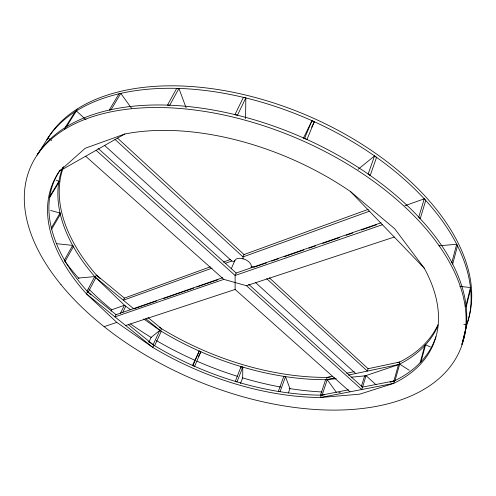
<?xml version="1.0" encoding="UTF-8"?>
<svg xmlns="http://www.w3.org/2000/svg" width="496" height="496" viewBox="0 0 496 496"><rect width="100%" height="100%" fill="white"/><g stroke="black" fill="none" stroke-linecap="round" stroke-linejoin="round"><path stroke-width="0.74" d="M241.087 368.144L241.099 366.6L242.792 367.108L242.674 377.909L240.492 383.482M243.009 259.073L243.028 256.928L244.044 254.547L368.243 209.349M245.588 118.625L245.818 97.941L243.381 97.352L234.98 114.619L237.454 115.227L245.818 97.941M58.9 181.381L58.708 182.602L49.594 197.693L49.774 196.484L58.9 181.381L56.091 180.129M466.327 326.3L462.086 343.858L466.748 325.103L463.791 324.285M470.468 287.513L466.054 305.505L466.221 306.937L470.623 288.951L470.468 287.513L459.755 286.378M456.686 244.249L451.862 262.496L452.687 264.077L457.492 245.842L456.686 244.249L438.954 245.836M425.556 344.813L421.023 361.751L420.174 362.65L424.712 345.724L425.556 344.813L430.361 346.952M399.689 364.126L395.045 380.562L393.83 381.151L398.48 364.727L399.689 364.126L409.256 370.27M424.247 198.834L418.76 217.112L420.242 218.711L425.711 200.427L424.247 198.834L404.866 205.716M361.28 386.824L364.591 375.968L366.054 375.664L376.049 384.797M435.891 336.697A206.224 115.841 23 0 1 394.438 380.86L362.495 387.103L361.751 389.534L246.481 285.715L223.814 279.372L85.647 156.228M437.968 324.756A203.261 117.67 23 0 1 399.776 361.993L368.082 368.714L367.362 371.082L266.693 278.653M362.526 387.264L366.054 375.664M327.23 379.669L322.115 395.157L320.484 395.151L325.612 379.676L327.23 379.669L336.369 392.336M374.548 155.949L368.162 174.053L370.208 175.479L376.563 157.368L374.548 155.949L358.1 169.31M288.418 392.9L289.931 388.622L285.491 376.613L283.799 376.359L278.343 391.437L280.048 391.71L285.491 376.613M241.099 366.6L235.265 381.374L236.976 381.889L242.792 367.108M314.328 121.756L306.956 139.512L304.563 138.427L311.965 120.689L314.328 121.756L311.624 127.23M200.861 351.776L194.63 366.339L192.981 365.608L199.231 351.05L200.861 351.776L198.605 356.345M381.108 222.747L236.158 273.029L235.116 275.478L235.129 289.453L349.984 391.809M192.398 365.688L199.231 351.05M231.26 268.801L234.862 260.462M159.805 330.367L153.097 344.807L154.616 345.718L161.305 331.285L159.805 330.367L151.125 337.416L148.899 342.166M303.248 138.508L311.965 120.689M122.655 312.517L125.73 306.342L124.422 305.269L111.774 309.758L111.085 311.116M120.311 313.503L124.422 305.269M222.679 277.704L116.064 314.687L114.96 316.882L223.814 279.372M210.261 266.842L124.403 298.09L123.324 300.235L212.139 268.107M94.767 276.594L87.054 291.059L88.127 292.249L95.815 277.791L94.767 276.594L78.467 278.051M178.932 88.431L169.756 105.202L167.487 105.121L176.694 88.369L178.932 88.431L186.118 107.855M72.664 245.396L64.443 259.997L65.168 261.268L73.377 246.667L72.664 245.396L56.941 243.728M60.059 213.057L51.348 227.875L51.665 229.152L60.357 214.34L60.059 213.057L50.573 210.44M120.795 93.391L111.098 109.653L109.263 110.056L118.972 93.812L120.795 93.391L131.514 108.258M64.337 129.53L65.844 127.131M75.727 111.352L77.184 109.021M76.365 110.943L66.489 126.728L65.205 127.528L75.082 111.755L76.365 110.943L86.025 119.765M51.795 140.424L47.982 137.975L37.522 154.405L38.217 153.332M47.281 139.06L47.982 137.975M59.644 170.99L85.238 148.254L124.8 134.007A206.615 115.593 23 0 1 350.455 191.537L394.717 228.768L424.223 268.144A206.615 115.593 23 0 1 393.731 383.358L359.73 394.171L320.521 397.501A206.615 115.593 23 0 1 152.842 347.454L116.796 322.4L86.422 293.849A206.615 115.593 23 0 1 59.644 170.99L124.8 134.007M223.361 262.08L230.634 259.427M225.24 263.364L231.793 260.995L234.025 261.609M369.539 211.166L243.028 256.928L114.88 139.271M156.519 301.004L133.827 308.865L95.294 277.196A203.639 117.44 23 0 1 62.775 167.425M163.841 298.468L193.849 288.064M196.776 287.054L218.004 279.701M266.575 262.868L254.175 267.164L251.373 266.389M271.684 261.101L278.25 258.825M284.084 256.804L303.775 249.978M308.884 248.211L315.444 245.935M322.741 243.412L339.518 237.596M346.078 235.321L352.644 233.046M361.398 230.014L376.712 224.707M382.41 224.719L235.116 275.478L96.119 150.288M397.575 362.743L399.776 361.993L399.088 364.43L365.323 375.819L351.59 377.177M104.123 326.666L116.796 322.4M125.649 325.506L235.129 289.453M246.481 285.715L394.277 237.045M390.104 382.249L394.438 380.86L393.731 383.358L320.521 397.501L321.296 395.151L348.471 389.844M332.425 376.266L327.18 377.382A203.261 117.67 23 0 1 161.547 328.687L159.65 327.348M346.667 373.252L354.163 371.659M334.676 377.94L326.424 379.676A203.639 117.44 23 0 1 160.555 330.826L143.747 318.978M348.18 375.106L399.088 364.43A203.639 117.44 23 0 0 437.943 325.884M330.231 377.072L327.18 377.382L326.424 379.676L336.338 378.69M324.372 394.884L321.296 395.151A206.224 115.841 23 0 1 153.859 345.259L148.812 341.744M130.677 309.758L125.079 305.809L95.294 277.196L96.429 275.051A203.261 117.67 23 0 1 63.6 166.6M116.064 314.687L87.594 291.654A206.224 115.841 23 0 1 60.177 169.936M128.495 324.744L153.859 345.259L152.842 347.454L86.422 293.849L87.594 291.654L90.96 294.829M145.706 318.624L160.555 330.826L161.547 328.687L147.92 317.459M124.403 298.09L96.429 275.051L100.285 278.764M98.121 148.385L236.158 273.029M248.645 284.301L362.495 387.103M104.482 145.34L231.793 260.995M255.483 282.515L355.682 373.538M117.378 137.969L244.044 254.547M269.353 277.841L368.082 368.714M350.455 191.537L424.223 268.144M234.577 261.764A8.866 5.034 23 0 1 244.125 259.079A8.866 5.034 23 0 1 251.05 267.679M340.293 392.305A230.032 133.201 23 0 1 338.712 392.324M322.096 391.97A230.032 133.201 23 0 1 289.1 388.486M280.903 387.091A230.032 133.201 23 0 1 242.581 377.884M237.472 376.328A230.032 133.201 23 0 1 196.955 361.175M194.854 360.251A230.032 133.201 23 0 1 156.432 340.578M151.212 337.466A230.032 133.201 23 0 1 130.566 323.975M111.817 309.795A230.032 133.201 23 0 1 88.784 289.019M78.994 278.64A230.032 133.201 23 0 1 64.232 260.357M46.785 139.847A230.032 133.201 23 0 1 310.707 120.131A230.032 133.201 23 0 1 466.538 325.698M48.23 137.578A229.598 133.455 23 0 1 311.804 117.515A229.598 133.455 23 0 1 467.164 323.101M37.02 155.211A232.977 131.415 23 0 1 304.494 138.403A232.977 131.415 23 0 1 461.757 344.726M60.977 284.642A233.424 131.136 23 0 0 442.866 374.995A233.424 131.136 23 0 0 231.744 116.789A233.424 131.136 23 0 0 60.977 284.642"/></g></svg>
